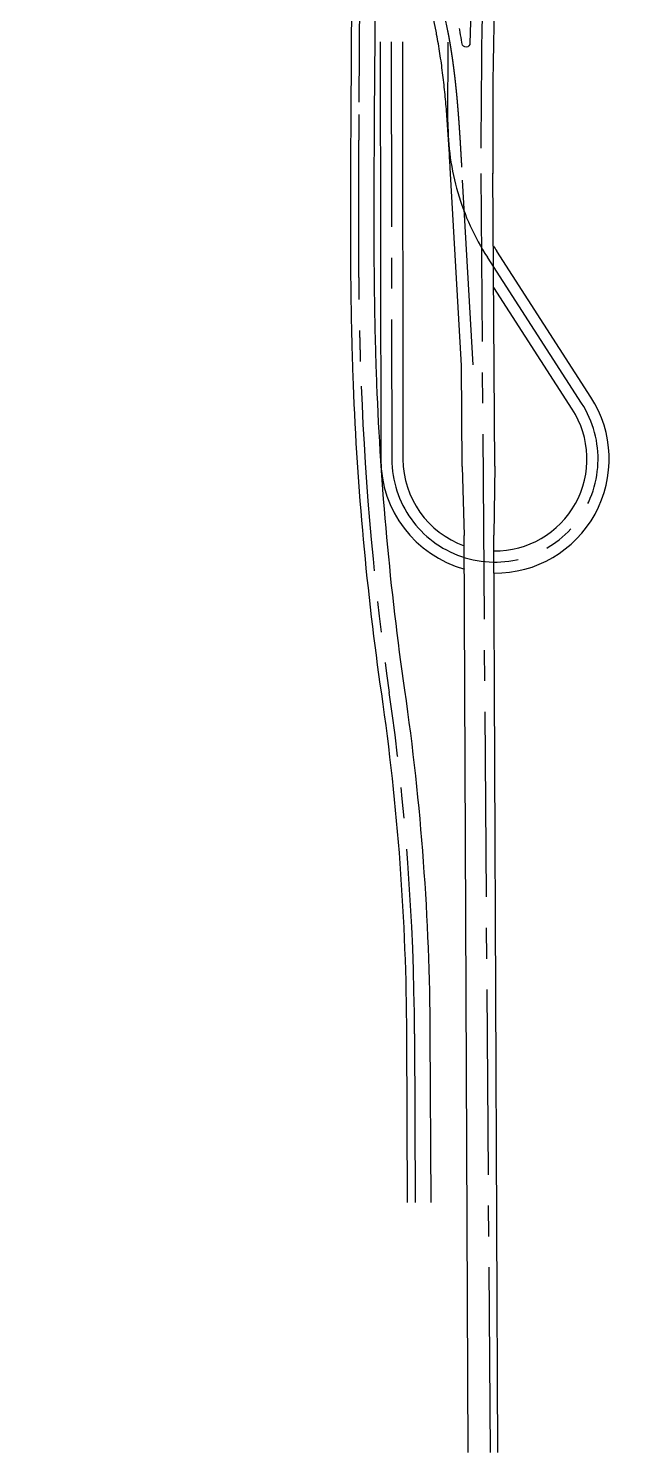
# Model space of a CAD drawing. Header units: millimetres. Extents: x 29316 to 52938, y 29851 to 35526.
# Drawn here: x 33133 to 33377, y 32621 to 33197 of the extents above; entities that cross this region are included whole.
import ezdxf

# ---------------------------------------------------------------- set-up
doc = ezdxf.new("R2010")
doc.units = ezdxf.units.MM
doc.header["$MEASUREMENT"] = 0
doc.linetypes.add('CENTER2', pattern=[1.125, 0.75, -0.125, 0.125, -0.125])
doc.layers.add('D-道路-车行道边线', color=5, linetype='CONTINUOUS')
doc.layers.add('道路中线_A', color=7, linetype='CONTINUOUS')

msp = doc.modelspace()

# ---------------------------------------------------------------- linework, layer by layer
at = {"layer": 'D-道路-车行道边线', "extrusion": (0, 1e-07, -1)}
for p, q in [((33263.85, 33274.04, 0), (33263.12, 33162.36, 0)), ((33273.25, 33259.69, 0), (33272.62, 33162.3, 0)), ((33307.97, 33060.82), (33303.37, 33140.93)), ((33321.51, 33020.09), (33320.64, 33138.72)), ((33308.26, 33020), (33307.96, 33061.17)), ((33308.26, 33020, 0), (33309.06, 32992, 0)), ((33321.51, 33020.09, 0), (33321.06, 32992.09, 0))]:
    msp.add_line(p, q, dxfattribs=at)
at = {"layer": 'D-道路-车行道边线'}
for p, q in [((33275, 33191.99), (33275.25, 33022.93)), ((33284, 33192.01), (33284.25, 33022.94)), ((33360.35, 33048.09), (33322.21, 33107.15)), ((33352.79, 33043.21), (33320.98, 33092.47)), ((33310.64, 32620.56, 0), (33309.06, 32992, 0)), ((33322.64, 32620.61, 0), (33321.06, 32992.09, 0))]:
    msp.add_line(p, q, dxfattribs=at)
for points in [[(33297.77, 33195.57, 0.185004), (33221.8, 33317.06, 0.185004)], [(33264.07, 33053.01, 0.026071), (33275.49, 32927.94, -0.034726), (33285.68, 32790.06), (33285.98, 32721.83)], [(33273.56, 33053.38, 0.026071), (33284.89, 32929.3, -0.034726), (33295.18, 32790.11), (33295.48, 32721.87)]]:
    msp.add_lwpolyline(points, format="xyb", dxfattribs=at)
at = {"layer": 'D-道路-车行道边线', "extrusion": (0, 1e-07, -1)}
for points in [[(-33308.21, 33191.2), (-33308.12, 33191.76), (-33307.94, 33192.76), (-33307.77, 33193.77), (-33307.59, 33194.77), (-33307.4, 33195.78), (-33307.21, 33196.78), (-33307.09, 33197.39)], [(-33303.37, 33140.93), (-33303.32, 33141.93), (-33303.26, 33142.93), (-33303.2, 33143.92), (-33303.14, 33144.92), (-33303.09, 33145.92), (-33303.03, 33146.91), (-33302.97, 33147.91), (-33302.91, 33148.9), (-33302.85, 33149.9), (-33302.79, 33150.89), (-33302.73, 33151.89), (-33302.66, 33152.88), (-33302.6, 33153.87), (-33302.53, 33154.86), (-33302.47, 33155.86), (-33302.4, 33156.85), (-33302.33, 33157.84), (-33302.26, 33158.83), (-33302.19, 33159.82), (-33302.12, 33160.81), (-33302.04, 33161.8), (-33301.97, 33162.78), (-33301.89, 33163.77), (-33301.81, 33164.76), (-33301.72, 33165.74), (-33301.64, 33166.73), (-33301.55, 33167.72), (-33301.46, 33168.7), (-33301.37, 33169.68), (-33301.28, 33170.67), (-33301.18, 33171.65), (-33301.08, 33172.63), (-33300.98, 33173.61), (-33300.87, 33174.59), (-33300.77, 33175.57), (-33300.66, 33176.55), (-33300.54, 33177.53), (-33300.42, 33178.51), (-33300.3, 33179.48), (-33300.18, 33180.46), (-33300.05, 33181.43), (-33299.92, 33182.41), (-33299.79, 33183.38), (-33299.65, 33184.35), (-33299.51, 33185.33), (-33299.37, 33186.3), (-33299.22, 33187.27), (-33299.07, 33188.23), (-33298.91, 33189.2), (-33298.75, 33190.17), (-33298.59, 33191.13), (-33298.42, 33192.1), (-33298.24, 33193.06), (-33298.07, 33194.02), (-33297.88, 33194.98), (-33297.77, 33195.58)]]:
    msp.add_lwpolyline(points, dxfattribs=at)
at = {"layer": 'D-道路-车行道边线', "extrusion": (0, 1e-07, -1), "elevation": 0}
for points in [[(-33263.12, 33162.36), (-33263.11, 33161.27), (-33263.11, 33160.18), (-33263.1, 33159.09), (-33263.09, 33157.99), (-33263.09, 33156.9), (-33263.08, 33155.81), (-33263.07, 33154.72), (-33263.07, 33153.62), (-33263.06, 33152.53), (-33263.05, 33151.44), (-33263.05, 33150.35), (-33263.04, 33149.25), (-33263.03, 33148.16), (-33263.03, 33147.07), (-33263.02, 33145.98), (-33263.01, 33144.88), (-33263.01, 33143.79), (-33263, 33142.7), (-33263, 33141.6), (-33262.99, 33140.51), (-33262.99, 33139.42), (-33262.98, 33138.33), (-33262.98, 33137.23), (-33262.97, 33136.14), (-33262.97, 33135.05), (-33262.97, 33133.96), (-33262.96, 33132.86), (-33262.96, 33131.77), (-33262.96, 33130.68), (-33262.95, 33129.58), (-33262.95, 33128.49), (-33262.95, 33127.4), (-33262.95, 33126.3), (-33262.94, 33125.21), (-33262.94, 33124.12), (-33262.94, 33123.02), (-33262.94, 33121.93), (-33262.94, 33120.84), (-33262.94, 33119.74), (-33262.94, 33118.65), (-33262.94, 33117.56), (-33262.95, 33116.46), (-33262.95, 33115.37), (-33262.95, 33114.28), (-33262.95, 33113.18), (-33262.96, 33112.09), (-33262.96, 33111), (-33262.96, 33109.9), (-33262.97, 33108.81), (-33262.97, 33107.72), (-33262.98, 33106.62), (-33262.98, 33105.53), (-33262.99, 33104.43), (-33263, 33103.34), (-33263.01, 33102.25), (-33263.01, 33101.15), (-33263.02, 33100.06), (-33263.03, 33098.97), (-33263.04, 33097.87), (-33263.05, 33096.78), (-33263.06, 33095.68), (-33263.08, 33094.59), (-33263.09, 33093.5), (-33263.1, 33092.4), (-33263.11, 33091.31), (-33263.13, 33090.21), (-33263.14, 33089.12), (-33263.16, 33088.03), (-33263.17, 33086.93), (-33263.19, 33085.84), (-33263.21, 33084.74), (-33263.23, 33083.65), (-33263.25, 33082.55), (-33263.27, 33081.46), (-33263.29, 33080.37), (-33263.31, 33079.27), (-33263.33, 33078.18), (-33263.35, 33077.08), (-33263.38, 33075.99), (-33263.4, 33074.9), (-33263.43, 33073.8), (-33263.45, 33072.71), (-33263.48, 33071.61), (-33263.51, 33070.52), (-33263.53, 33069.42), (-33263.56, 33068.33), (-33263.59, 33067.24), (-33263.62, 33066.14), (-33263.66, 33065.05), (-33263.69, 33063.95), (-33263.72, 33062.86), (-33263.76, 33061.76), (-33263.79, 33060.67), (-33263.83, 33059.57), (-33263.87, 33058.48), (-33263.9, 33057.39), (-33263.94, 33056.29), (-33263.98, 33055.2), (-33264.02, 33054.1), (-33264.07, 33053.01)], [(-33272.62, 33162.3), (-33272.61, 33161.21), (-33272.61, 33160.12), (-33272.6, 33159.02), (-33272.59, 33157.93), (-33272.59, 33156.84), (-33272.58, 33155.75), (-33272.57, 33154.66), (-33272.56, 33153.56), (-33272.56, 33152.47), (-33272.55, 33151.38), (-33272.55, 33150.29), (-33272.54, 33149.2), (-33272.53, 33148.11), (-33272.53, 33147.01), (-33272.52, 33145.92), (-33272.51, 33144.83), (-33272.51, 33143.74), (-33272.5, 33142.65), (-33272.5, 33141.56), (-33272.49, 33140.47), (-33272.49, 33139.38), (-33272.48, 33138.28), (-33272.48, 33137.19), (-33272.47, 33136.1), (-33272.47, 33135.01), (-33272.47, 33133.92), (-33272.46, 33132.83), (-33272.46, 33131.74), (-33272.46, 33130.65), (-33272.45, 33129.56), (-33272.45, 33128.47), (-33272.45, 33127.38), (-33272.45, 33126.29), (-33272.44, 33125.2), (-33272.44, 33124.11), (-33272.44, 33123.02), (-33272.44, 33121.93), (-33272.44, 33120.84), (-33272.44, 33119.75), (-33272.44, 33118.66), (-33272.44, 33117.57), (-33272.45, 33116.48), (-33272.45, 33115.39), (-33272.45, 33114.3), (-33272.45, 33113.21), (-33272.46, 33112.12), (-33272.46, 33111.03), (-33272.46, 33109.94), (-33272.47, 33108.85), (-33272.47, 33107.76), (-33272.48, 33106.67), (-33272.48, 33105.58), (-33272.49, 33104.49), (-33272.5, 33103.4), (-33272.51, 33102.31), (-33272.51, 33101.22), (-33272.52, 33100.14), (-33272.53, 33099.05), (-33272.54, 33097.96), (-33272.55, 33096.87), (-33272.56, 33095.78), (-33272.57, 33094.69), (-33272.59, 33093.6), (-33272.6, 33092.51), (-33272.61, 33091.43), (-33272.63, 33090.34), (-33272.64, 33089.25), (-33272.66, 33088.16), (-33272.67, 33087.07), (-33272.69, 33085.98), (-33272.71, 33084.9), (-33272.73, 33083.81), (-33272.74, 33082.72), (-33272.76, 33081.63), (-33272.78, 33080.54), (-33272.81, 33079.46), (-33272.83, 33078.37), (-33272.85, 33077.28), (-33272.87, 33076.19), (-33272.9, 33075.11), (-33272.92, 33074.02), (-33272.95, 33072.93), (-33272.98, 33071.84), (-33273, 33070.76), (-33273.03, 33069.67), (-33273.06, 33068.58), (-33273.09, 33067.5), (-33273.12, 33066.41), (-33273.15, 33065.32), (-33273.18, 33064.24), (-33273.22, 33063.15), (-33273.25, 33062.06), (-33273.29, 33060.98), (-33273.32, 33059.89), (-33273.36, 33058.8), (-33273.4, 33057.72), (-33273.44, 33056.63), (-33273.48, 33055.55), (-33273.52, 33054.46), (-33273.56, 33053.37)]]:
    msp.add_lwpolyline(points, dxfattribs=at)
at = {"layer": 'D-道路-车行道边线'}
for centre, radius, start, end in [((35516.06, 33154.74), 2195.48, 167.93555, 180.41819), ((35515.83, 33154.77), 2204.75, 171.94964, 179.04707), ((33402.44, 33158.96), 95.5, 211.3227, 212.85421), ((33321.5, 33023), 46.25, 269.54089, 32.85421), ((33321.5, 33023), 37.25, 269.37118, 32.85421), ((33321.5, 33023), 46.25, 180.08474, 254.47675), ((33321.5, 33023), 37.25, 180.08474, 250.52668)]:
    msp.add_arc(centre, radius, start, end, dxfattribs=at)
at = {"layer": 'D-道路-车行道边线', "extrusion": (0, 1e-07, -1)}
msp.add_arc((-33309.79, 33191.46, 0), 1.6, 180.95287, 350.55968, dxfattribs=at)
at = {"layer": '道路中线_A', "color": 6, "linetype": 'CENTER2', "ltscale": 100, "extrusion": (0, 1e-07, -1)}
for p, q in [((33269.09, 33580.01), (33266.37, 33162.55)), ((33312.71, 33061.1), (33308.11, 33141.26)), ((33319.68, 32620.59), (33315.89, 33138.68))]:
    msp.add_line(p, q, dxfattribs=at)
at = {"layer": '道路中线_A', "color": 6, "linetype": 'CENTER2', "ltscale": 100}
for p, q in [((33279.5, 33192), (33279.75, 33022.94)), ((33302.44, 33159.44), (33302.59, 33191.91)), ((33356.57, 33045.65), (33318.43, 33104.71)), ((33288.93, 32790.09), (33289.23, 32721.85))]:
    msp.add_line(p, q, dxfattribs=at)
at = {"layer": '道路中线_A', "color": 6, "linetype": 'CENTER2', "ltscale": 100, "flags": 128}
for points in [[(33308.11, 33141.26, -0.000001), (33308.09, 33141.57, -0.000003), (33308.08, 33141.87, -0.000005), (33308.06, 33142.18, -0.000007), (33308.04, 33142.49, -0.000009), (33308.02, 33142.8, -0.000011), (33308.01, 33143.11, -0.000014), (33307.99, 33143.41, -0.000016), (33307.97, 33143.72, -0.000018), (33307.95, 33144.03, -0.00002), (33307.93, 33144.34, -0.000022), (33307.92, 33144.64, -0.000024), (33307.9, 33144.95, -0.000026), (33307.88, 33145.26, -0.000028), (33307.86, 33145.57, -0.00003), (33307.85, 33145.88, -0.000032), (33307.83, 33146.18, -0.000034), (33307.81, 33146.49, -0.000037), (33307.79, 33146.8, -0.000039), (33307.77, 33147.11, -0.000041), (33307.76, 33147.42, -0.000043), (33307.74, 33147.72, -0.000045), (33307.72, 33148.03, -0.000047), (33307.7, 33148.34, -0.000049), (33307.68, 33148.65, -0.000051), (33307.66, 33148.95, -0.000053), (33307.65, 33149.26, -0.000055), (33307.63, 33149.57, -0.000057), (33307.61, 33149.88, -0.00006), (33307.59, 33150.19, -0.000062), (33307.57, 33150.49, -0.000064), (33307.55, 33150.8, -0.000066), (33307.53, 33151.11, -0.000068), (33307.51, 33151.42, -0.00007), (33307.49, 33151.72, -0.000072), (33307.48, 33152.03, -0.000074), (33307.46, 33152.34, -0.000076), (33307.44, 33152.65, -0.000078), (33307.42, 33152.96, -0.00008), (33307.4, 33153.26, -0.000083), (33307.38, 33153.57, -0.000085), (33307.36, 33153.88, -0.000087), (33307.34, 33154.19, -0.000089), (33307.32, 33154.49, -0.000091), (33307.3, 33154.8, -0.000093), (33307.28, 33155.11, -0.000095), (33307.26, 33155.42, -0.000097), (33307.24, 33155.73, -0.000099), (33307.22, 33156.03, -0.000101), (33307.2, 33156.34, -0.000103), (33307.18, 33156.65, -0.000106), (33307.15, 33156.96, -0.000108), (33307.13, 33157.26, -0.00011), (33307.11, 33157.57, -0.000112), (33307.09, 33157.88, -0.000114), (33307.07, 33158.19, -0.000116), (33307.05, 33158.49, -0.000118), (33307.03, 33158.8, -0.00012), (33307, 33159.11, -0.000122), (33306.98, 33159.42, -0.000124), (33306.96, 33159.72, -0.000126), (33306.94, 33160.03, -0.000128), (33306.92, 33160.34, -0.000131), (33306.89, 33160.65, -0.000133), (33306.87, 33160.95, -0.000135), (33306.85, 33161.26, -0.000137), (33306.82, 33161.57, -0.000139), (33306.8, 33161.88, -0.000141), (33306.78, 33162.18, -0.000143), (33306.75, 33162.49, -0.000145), (33306.73, 33162.8, -0.000147), (33306.71, 33163.11, -0.000149), (33306.68, 33163.41, -0.000151), (33306.66, 33163.72, -0.000154), (33306.63, 33164.03, -0.000156), (33306.61, 33164.34, -0.000158), (33306.58, 33164.64, -0.00016), (33306.56, 33164.95, -0.000162), (33306.53, 33165.26, -0.000164), (33306.51, 33165.57, -0.000166), (33306.48, 33165.87, -0.000168), (33306.45, 33166.18, -0.00017), (33306.43, 33166.49, -0.000172), (33306.4, 33166.79, -0.000174), (33306.38, 33167.1, -0.000177), (33306.35, 33167.41, -0.000179), (33306.32, 33167.72, -0.000181), (33306.29, 33168.02, -0.000183), (33306.27, 33168.33, -0.000185), (33306.24, 33168.64, -0.000187), (33306.21, 33168.94, -0.000189), (33306.18, 33169.25, -0.000191), (33306.15, 33169.56, -0.000193), (33306.13, 33169.87, -0.000195), (33306.1, 33170.17, -0.000197), (33306.07, 33170.48, -0.0002), (33306.04, 33170.79, -0.000202), (33306.01, 33171.09, -0.000204), (33305.98, 33171.4, -0.000206), (33305.95, 33171.71, -0.000208), (33305.92, 33172.01, -0.00021), (33305.89, 33172.32, -0.000212), (33305.86, 33172.63, -0.000214), (33305.83, 33172.93, -0.000216), (33305.79, 33173.24, -0.000218), (33305.76, 33173.55, -0.00022), (33305.73, 33173.86, -0.000222), (33305.7, 33174.16, -0.000225), (33305.67, 33174.47, -0.000227), (33305.63, 33174.78, -0.000229), (33305.6, 33175.08, -0.000231), (33305.57, 33175.39, -0.000233), (33305.53, 33175.69, -0.000235), (33305.5, 33176, -0.000237), (33305.47, 33176.31, -0.000239), (33305.43, 33176.61, -0.000241), (33305.4, 33176.92, -0.000243), (33305.36, 33177.23, -0.000245), (33305.33, 33177.53, -0.000248), (33305.29, 33177.84, -0.00025), (33305.25, 33178.15, -0.000252), (33305.22, 33178.45, -0.000254), (33305.18, 33178.76, -0.000256), (33305.14, 33179.06, -0.000258), (33305.11, 33179.37, -0.00026), (33305.07, 33179.68, -0.000262), (33305.03, 33179.98, -0.000264), (33304.99, 33180.29, -0.000266), (33304.95, 33180.59, -0.000268), (33304.92, 33180.9, -0.000271), (33304.88, 33181.21, -0.000273), (33304.84, 33181.51, -0.000275), (33304.8, 33181.82, -0.000277), (33304.76, 33182.12, -0.000279), (33304.72, 33182.43, -0.000281), (33304.68, 33182.73, -0.000283), (33304.63, 33183.04, -0.000285), (33304.59, 33183.35, -0.000287), (33304.55, 33183.65, -0.000289), (33304.51, 33183.96, -0.000291), (33304.47, 33184.26, -0.000294), (33304.42, 33184.57, -0.000296), (33304.38, 33184.87, -0.000298), (33304.34, 33185.18, -0.0003), (33304.29, 33185.48, -0.000302), (33304.25, 33185.79, -0.000304), (33304.2, 33186.09, -0.000306), (33304.16, 33186.4, -0.000308), (33304.11, 33186.7, -0.00031), (33304.07, 33187.01, -0.000312), (33304.02, 33187.31, -0.000314), (33303.97, 33187.62, -0.000317), (33303.93, 33187.92, -0.000319), (33303.88, 33188.23, -0.000321), (33303.83, 33188.53, -0.000323), (33303.78, 33188.84, -0.000325), (33303.73, 33189.14, -0.000327), (33303.69, 33189.45, -0.000329), (33303.64, 33189.75, -0.000331), (33303.59, 33190.05, -0.000333), (33303.54, 33190.36, -0.000335), (33303.49, 33190.66, -0.000337), (33303.43, 33190.97, -0.000339), (33303.38, 33191.27, -0.000342), (33303.33, 33191.58, -0.000344), (33303.28, 33191.88, -0.000346), (33303.23, 33192.18, -0.000348), (33303.17, 33192.49, -0.00035), (33303.12, 33192.79, -0.000352), (33303.07, 33193.09, -0.000354), (33303.01, 33193.4, -0.000356), (33302.96, 33193.7, -0.000358), (33302.9, 33194, -0.00036), (33302.85, 33194.31, -0.000362), (33302.79, 33194.61, -0.000365), (33302.73, 33194.91, -0.000367), (33302.68, 33195.22, -0.000369), (33302.62, 33195.52, -0.000371), (33302.56, 33195.82, -0.000373), (33302.5, 33196.13, -0.000375), (33302.44, 33196.43)], [(33266.37, 33162.55), (33266.37, 33161.94, -0.000001), (33266.36, 33161.33, -0.000002), (33266.36, 33160.72, -0.000002), (33266.36, 33160.11, -0.000003), (33266.35, 33159.5, -0.000004), (33266.35, 33158.89, -0.000005), (33266.34, 33158.28, -0.000005), (33266.34, 33157.66, -0.000006), (33266.34, 33157.05, -0.000007), (33266.33, 33156.44, -0.000007), (33266.33, 33155.83, -0.000008), (33266.33, 33155.22, -0.000009), (33266.32, 33154.61, -0.00001), (33266.32, 33154, -0.00001), (33266.31, 33153.39, -0.000011), (33266.31, 33152.78, -0.000012), (33266.31, 33152.16, -0.000012), (33266.3, 33151.55, -0.000013), (33266.3, 33150.94, -0.000014), (33266.3, 33150.33, -0.000015), (33266.29, 33149.72, -0.000015), (33266.29, 33149.11, -0.000016), (33266.28, 33148.5, -0.000017), (33266.28, 33147.89, -0.000017), (33266.28, 33147.27, -0.000018), (33266.27, 33146.66, -0.000019), (33266.27, 33146.05, -0.000019), (33266.27, 33145.44, -0.00002), (33266.26, 33144.83, -0.000021), (33266.26, 33144.22, -0.000022), (33266.26, 33143.61, -0.000022), (33266.25, 33143, -0.000023), (33266.25, 33142.39, -0.000024), (33266.25, 33141.77, -0.000024), (33266.25, 33141.16, -0.000025), (33266.24, 33140.55, -0.000026), (33266.24, 33139.94, -0.000027), (33266.24, 33139.33, -0.000027), (33266.23, 33138.72, -0.000028), (33266.23, 33138.11, -0.000029), (33266.23, 33137.5, -0.000029), (33266.23, 33136.88, -0.00003), (33266.22, 33136.27, -0.000031), (33266.22, 33135.66, -0.000031), (33266.22, 33135.05, -0.000032), (33266.22, 33134.44, -0.000033), (33266.22, 33133.83, -0.000034), (33266.21, 33133.22, -0.000034), (33266.21, 33132.61, -0.000035), (33266.21, 33131.99, -0.000036), (33266.21, 33131.38, -0.000036), (33266.21, 33130.77, -0.000037), (33266.2, 33130.16, -0.000038), (33266.2, 33129.55, -0.000039), (33266.2, 33128.94, -0.000039), (33266.2, 33128.33, -0.00004), (33266.2, 33127.72, -0.000041), (33266.2, 33127.11, -0.000041), (33266.2, 33126.49, -0.000042), (33266.2, 33125.88, -0.000043), (33266.2, 33125.27, -0.000044), (33266.19, 33124.66, -0.000044), (33266.19, 33124.05, -0.000045), (33266.19, 33123.44, -0.000046), (33266.19, 33122.83, -0.000046), (33266.19, 33122.22, -0.000047), (33266.19, 33121.6, -0.000048), (33266.19, 33120.99, -0.000048), (33266.19, 33120.38, -0.000049), (33266.19, 33119.77, -0.00005), (33266.19, 33119.16, -0.000051), (33266.19, 33118.55, -0.000051), (33266.19, 33117.94, -0.000052), (33266.2, 33117.33, -0.000053), (33266.2, 33116.71, -0.000053), (33266.2, 33116.1, -0.000054), (33266.2, 33115.49, -0.000055), (33266.2, 33114.88, -0.000056), (33266.2, 33114.27, -0.000056), (33266.2, 33113.66, -0.000057), (33266.2, 33113.05, -0.000058), (33266.21, 33112.44, -0.000058), (33266.21, 33111.83, -0.000059), (33266.21, 33111.21, -0.00006), (33266.21, 33110.6, -0.00006), (33266.21, 33109.99, -0.000061), (33266.22, 33109.38, -0.000062), (33266.22, 33108.77, -0.000063), (33266.22, 33108.16, -0.000063), (33266.22, 33107.55, -0.000064), (33266.23, 33106.94, -0.000065), (33266.23, 33106.32, -0.000065), (33266.23, 33105.71, -0.000066), (33266.24, 33105.1, -0.000067), (33266.24, 33104.49, -0.000068), (33266.25, 33103.88, -0.000068), (33266.25, 33103.27, -0.000069), (33266.25, 33102.66, -0.00007), (33266.26, 33102.05, -0.00007), (33266.26, 33101.44, -0.000071), (33266.27, 33100.82, -0.000072), (33266.27, 33100.21, -0.000073), (33266.28, 33099.6, -0.000073), (33266.28, 33098.99, -0.000074), (33266.29, 33098.38, -0.000075), (33266.29, 33097.77, -0.000075), (33266.3, 33097.16, -0.000076), (33266.31, 33096.55, -0.000077), (33266.31, 33095.93, -0.000077), (33266.32, 33095.32, -0.000078), (33266.33, 33094.71, -0.000079), (33266.33, 33094.1, -0.00008), (33266.34, 33093.49, -0.00008), (33266.35, 33092.88, -0.000081), (33266.35, 33092.27, -0.000082), (33266.36, 33091.66, -0.000082), (33266.37, 33091.05, -0.000083), (33266.38, 33090.43, -0.000084), (33266.39, 33089.82, -0.000085), (33266.39, 33089.21, -0.000085), (33266.4, 33088.6, -0.000086), (33266.41, 33087.99, -0.000087), (33266.42, 33087.38, -0.000087), (33266.43, 33086.77, -0.000088), (33266.44, 33086.16, -0.000089), (33266.45, 33085.55, -0.000089), (33266.46, 33084.93, -0.00009), (33266.47, 33084.32, -0.000091), (33266.48, 33083.71, -0.000092), (33266.49, 33083.1, -0.000092), (33266.5, 33082.49, -0.000093), (33266.51, 33081.88, -0.000094), (33266.52, 33081.27, -0.000094), (33266.53, 33080.66, -0.000095), (33266.54, 33080.05, -0.000096), (33266.56, 33079.43, -0.000097), (33266.57, 33078.82, -0.000097), (33266.58, 33078.21, -0.000098), (33266.59, 33077.6, -0.000099), (33266.61, 33076.99, -0.000099), (33266.62, 33076.38, -0.0001), (33266.63, 33075.77, -0.000101), (33266.65, 33075.16, -0.000102), (33266.66, 33074.55, -0.000102), (33266.67, 33073.93, -0.000103), (33266.69, 33073.32, -0.000104), (33266.7, 33072.71, -0.000104), (33266.72, 33072.1, -0.000105), (33266.73, 33071.49, -0.000106), (33266.75, 33070.88, -0.000106), (33266.76, 33070.27, -0.000107), (33266.78, 33069.66, -0.000108), (33266.8, 33069.05, -0.000109), (33266.81, 33068.44, -0.000109), (33266.83, 33067.82, -0.00011), (33266.85, 33067.21, -0.000111), (33266.86, 33066.6, -0.000111), (33266.88, 33065.99, -0.000112), (33266.9, 33065.38, -0.000113), (33266.92, 33064.77, -0.000114), (33266.94, 33064.16, -0.000114), (33266.95, 33063.55, -0.000115), (33266.97, 33062.94, -0.000116), (33266.99, 33062.33, -0.000116), (33267.01, 33061.72, -0.000117), (33267.03, 33061.1, -0.000118), (33267.05, 33060.49, -0.000118), (33267.07, 33059.88, -0.000119), (33267.09, 33059.27, -0.00012), (33267.11, 33058.66, -0.000121), (33267.13, 33058.05, -0.000121), (33267.16, 33057.44, -0.000122), (33267.18, 33056.83, -0.000123), (33267.2, 33056.22, -0.000123), (33267.22, 33055.61, -0.000124), (33267.24, 33055, -0.000125), (33267.27, 33054.39, -0.000126), (33267.29, 33053.77, -0.000126), (33267.31, 33053.16, -0.000127), (33267.34, 33052.55)]]:
    msp.add_lwpolyline(points, format="xyb", dxfattribs=at)
at = {"layer": '道路中线_A', "color": 6, "linetype": 'CENTER2', "ltscale": 100}
for centre, radius, start, end in [((35515.83, 33154.77), 2200, 166.48072, 180.41891), ((33101.24, 33157.18), 205, 11.03796, 81.19627), ((33402.44, 33158.96), 100, 179.72764, 212.85421), ((34466.41, 33099.74), 1200, 182.25368, 188.20653), ((33321.5, 33023), 41.75, 180.08474, 32.85421), ((32288.94, 32785.71), 1000, 0.25107, 8.20653)]:
    msp.add_arc(centre, radius, start, end, dxfattribs=at)

doc.saveas('drawing.dxf')
